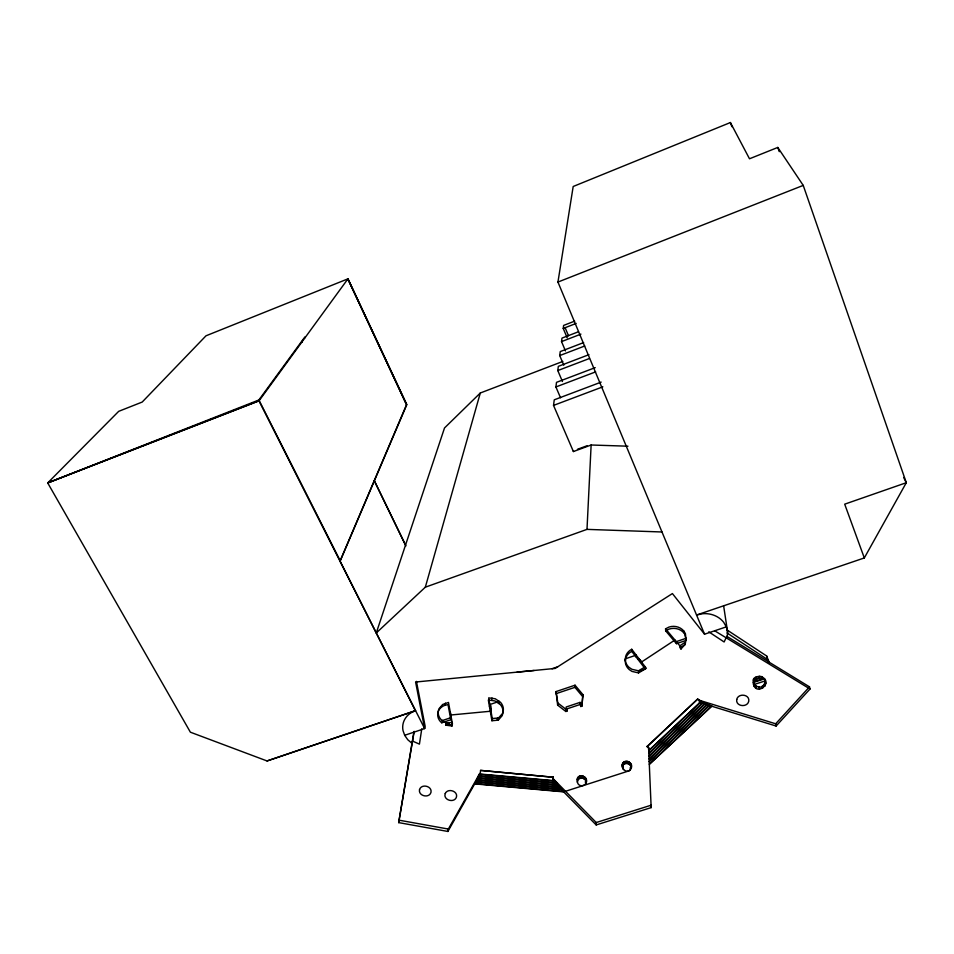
<?xml version="1.0" encoding="UTF-8"?>
<svg xmlns="http://www.w3.org/2000/svg" width="954" height="954" viewBox="0 0 954 954"><rect width="100%" height="100%" fill="white"/><g stroke="black" fill="none" stroke-linecap="round" stroke-linejoin="round"><path stroke-width="1.43" d="M596.178 824.948L596.238 822.539L553.01 778.547L552.843 780.873L596.178 824.948L651.165 807.609L651.081 805.224L596.238 822.539M585.72 783.675C590.359 774.994 574.546 772.609 577.385 782.197C578.72 788.493 588.594 785.667 586.042 779.335M585.983 782.697L585.148 777.403M585.649 780.658L585.732 778.333M585.052 779.728L583.24 778.381L583.335 776.055M584.242 778.953L584.325 776.628M583.24 778.381L582.143 778.047L582.238 775.733M577.385 782.197L578.172 779.335L581.01 777.987L581.105 775.662M565.841 711.493L566.211 706.986L580.02 702.382L580.819 706.52L581.928 706.151L582.882 694.595L575.035 685.199L556.051 691.578L557.649 705.149L565.841 711.493L566.974 711.124L567.117 708.941L565.984 709.311L557.816 702.979L556.051 691.578M578.959 778.655L579.054 776.329M581.928 706.151L582.882 694.595M579.925 778.19L580.02 775.864M580.819 706.52L580.02 702.382M577.623 780.193L577.73 777.868M578.172 779.335L578.279 777.009M404.687 735.295L424.637 728.57L376.27 632.979L425.329 587.187L586.996 529.375L591.134 445.005L627.959 446.198M686.248 640.361L683.887 631.119A12.807 11.329 -1.7 0 0 668.957 627.076L665.558 628.841L665.689 630.856L676.458 643.664L686.248 640.361L686.057 638.321L676.291 641.625L676.458 643.664M582.787 696.754L574.916 687.333L575.035 685.199M413.869 732.195L398.677 822.61L447.903 831.459L474.698 783.89L563.659 791.88L561.882 789.709L475.652 781.97L479.492 773.98L554.799 780.718L561.882 789.709M723.621 605.754L727.64 632.216L727.031 638.321L726.721 636.27L809.493 686.856L810.018 689.015L776.103 726.03L699.437 702.43L699.222 700.248L697.708 699.032L647.086 746.422L648.601 747.912M480.554 770.391L553.141 777.224L480.554 770.391L480.387 772.382L448.344 829.05L447.903 831.459M557.649 705.149L557.816 702.979M591.134 445.005L573.402 451.552L573.461 450.777M553.165 776.89L552.986 778.881L554.799 780.718M573.402 451.552L553.535 405.402L554.25 399.821L601.175 382.101M560.535 397.782L555.908 386.954L556.504 382.339L595.224 367.624M562.443 381.517L557.792 370.569L558.328 366.36L588.964 354.661M563.79 365.191L559.724 355.58L560.236 351.585L583.621 342.593M565.472 350.941L561.536 341.604L561.978 338.11L578.47 331.753M567.177 337.823L563.23 328.438L563.623 325.421L574.678 321.14M498.25 720.151L502.186 715.667L502.996 712.876A12.855 11.114 8.7 0 0 500.29 704.565L494.935 700.928L488.329 700.033L491.93 720.747L498.25 720.151L498.572 717.957L502.496 713.485L503.307 710.694A12.819 11.102 8.7 0 0 500.611 702.394L495.269 698.769L488.675 697.875L492.526 720.031M499.061 703.48L499.383 701.321L489.831 704.541L489.485 706.711M421.775 728.82L419.426 744.132L412.557 741.103L411.997 743.345L407.799 739.767L404.734 735.427L403.017 730.597A22.085 18.925 11.7 0 1 415.431 710.694L415.574 710.67M491.93 720.747L492.276 718.553L498.572 717.957L496.676 718.887M491.68 700.105L492.025 697.946M490.893 705.674L491.215 712.161M726.316 626.861L704.541 634.195L557.947 282.062L573.187 186.495L730.394 122.541L749.498 158.781L777.784 147.441L803.232 185.398L906.3 482.712L864.312 557.947L696.551 615.02L702.645 613.72A23.158 20.451 -3.6 0 1 723.657 622.258L726.399 626.993L727.64 632.216M474.698 783.89L475.963 781.409M398.677 822.61L414.191 731.372M765.346 681.502C760.72 696.909 743.202 676.016 760.863 676.374C775.22 682.301 754.972 697.958 753.159 682.539L764.548 678.807L765.752 683.648M451.993 726.006L452.172 722.381L446.114 722.953L440.951 719.483A12.366 10.673 10.7 0 1 438.935 708.822L442.644 704.481L448.475 702.454L452.434 723.8L451.993 726.006L445.649 725.147L446.114 722.953L449.227 723.728M441.774 722.798L450.825 719.745L451.278 717.551L442.239 720.592L441.774 722.798L440.474 721.677A12.402 10.697 10.7 0 1 444.922 705.28L445.387 703.122M586.066 780.36L585.255 782.197M425.329 587.187L480.303 393L562.848 361.423M622.545 767.636C619.611 757.989 635.364 760.565 630.844 769.103C627.315 774.672 620.1 768.495 622.807 763.319M684.984 642.4L679.808 645.798L680.906 648.97L685.175 644.451L685.998 639.574L685.425 633.73L683.887 631.119M726.316 637.355L724.122 641.97L708.762 631.834M340.006 561.214L406.547 404.687L347.948 278.842L259.059 400.799L47.7 482.927L190.383 732.195L267.037 760.958L415.431 710.694L340.101 561.19L406.833 404.579L347.948 278.842M762.52 678.95L753.946 681.764C755.389 678.688 759.527 677.578 762.52 678.95L762.127 676.815M622.819 765.621C624.727 761.542 631.727 763.701 631.131 768.125M406.547 404.687L347.793 278.902L206.004 335.796L142.206 402.051L118.69 411.341L47.7 482.927L258.892 399.988L304.827 337.024L304.958 337.74M776.103 726.03L775.674 723.8L809.493 686.856M480.303 393L444.516 427.964L376.27 632.979L258.594 400.108M647.098 746.744L697.708 699.032M700.236 702.192L648.72 750.667L700.272 702.502M702.323 703.134L648.839 753.398L703.432 702.442L697.744 699.342M704.41 704.1L648.947 756.152L705.531 703.396L703.432 702.442M706.52 705.042L649.066 758.907L707.641 704.35L705.531 703.396M709.669 704.97L649.185 761.602L709.704 705.28L707.641 704.35M711.767 705.924L649.292 764.333L711.803 706.234L709.704 705.28M665.689 630.856L669.112 629.091A12.843 11.353 -1.7 0 1 684.066 633.146M680.906 648.97L681.192 646.526L681.371 648.589M674.943 640.015L641.684 661.921L639.204 659.011L638.381 659.286M679.975 647.861L685.175 644.451M638.536 672.916L645.286 668.933L645.202 666.822L638.476 670.805L631.918 669.291L629.187 667.478A13.129 11.555 0.6 0 1 625.264 659.333L625.681 656.34A13.129 11.555 0.6 0 1 631.727 649.28L646.359 668.325L641.863 670.4L638.476 670.805L638.536 672.916L631.953 671.401L629.223 669.577A13.165 11.579 0.6 0 1 625.287 661.42L625.693 658.427A13.165 11.579 0.6 0 1 631.763 651.343L631.727 649.28M301.917 342.092L301.607 341.437L302.013 342.057M47.7 482.927L259.261 400.716L340.387 561.083M557.947 282.062L803.232 185.398M260.311 399.273L259.953 398.545L260.406 399.225M563.23 328.438L576.18 323.418M561.536 341.604L580.926 334.127M559.724 355.58L584.707 346.004M557.792 370.569L589.465 358.489M555.908 386.954L595.63 371.881M553.535 405.402L602.845 386.823M577.468 449.298L587.068 445.756M552.044 668.754L557.732 666.786M267.037 760.958L415.431 710.694M555.884 693.725L574.916 687.333M579.913 704.553L566.068 709.168L566.974 711.124M580.914 704.338L582.023 703.969M754.793 679.224L759.682 677.626M753.529 684.686L764.977 680.977M563.659 791.88L629.08 770.844M444.922 705.28L448.01 704.612L450.825 719.745M450.837 714.999L490.988 711.195M445.649 725.147L451.719 724.575M586.996 529.375L661.993 531.986M581.01 777.987L582.143 778.047M479.445 774.302L553.296 780.921M478.55 775.888L555.097 782.745M478.491 776.222L556.552 783.21M477.596 777.82L556.886 784.927M477.549 778.142L558.328 785.392M476.642 779.74L558.686 787.098M476.595 780.074L560.129 787.575M475.712 781.636L561.894 789.375M474.758 783.556L563.683 791.546M399.249 820.225L448.344 829.05M699.222 700.248L775.674 723.8M714.689 630.785L810.018 689.015M726.936 632.907L767.338 659.405L768.757 662.947M726.912 629.89L766.646 655.982L769.019 661.873M647.086 746.422L648.589 747.59L651.165 807.609M665.558 628.841L680.727 646.907M704.541 634.195L672.403 593.567L555.18 668.42L415.598 682.027L424.637 728.57L425.162 726.364L416.433 681.371M631.763 651.343L645.286 668.933M622.521 764.297L623.427 769.568M903.653 477.453L906.3 482.712L844.695 504.177L864.312 557.947M258.892 399.988L259.261 400.716M405.533 545.056L374.254 480.637L405.903 545.915M565.126 327.699L568.501 335.76M730.394 122.541L731.897 126.715M777.784 147.441L779.263 151.662M766.646 655.982L767.338 659.405M450.324 712.447L451.099 716.335M764.476 684.185L764.881 686.343M762.186 686.164L762.592 688.323M759.265 676.219L759.658 678.354M759.11 686.928L759.503 689.074M756.176 676.97L756.558 679.105M756.045 686.248L756.427 688.394M753.899 678.962L754.268 681.108M753.565 679.63L753.946 681.764M753.815 684.316L754.197 686.463M517.044 672.141L534.121 670.471M648.589 747.59L648.672 749.868M577.468 778.846L577.492 779.871M636.282 657.211L636.223 655.136L625.335 658.809L625.359 660.895M630.785 763.784L630.821 766.086M630.212 762.866L630.248 765.168M630.248 767.648L630.284 769.961M629.401 762.091L629.437 764.381M628.424 761.519L628.459 763.808M627.338 761.185L627.362 763.486M626.206 761.125L626.229 763.415M625.12 761.328L625.144 763.617M631.083 764.798L631.095 765.823M624.143 761.781L624.166 764.082M623.356 762.461L623.379 764.762M622.843 766.336L622.855 768.638M736.715 699.532C735.582 706.604 747.399 707.832 748.759 701.226C749.927 694.142 738.062 692.902 736.715 699.532M419.533 789.554C418.067 795.97 429.002 798.641 430.958 792.5C432.46 786.072 421.477 783.389 419.533 789.554M445.256 793.466C442.787 799.786 453.544 803.387 456.262 797.627C458.743 791.295 447.951 787.682 445.256 793.466"/></g></svg>
